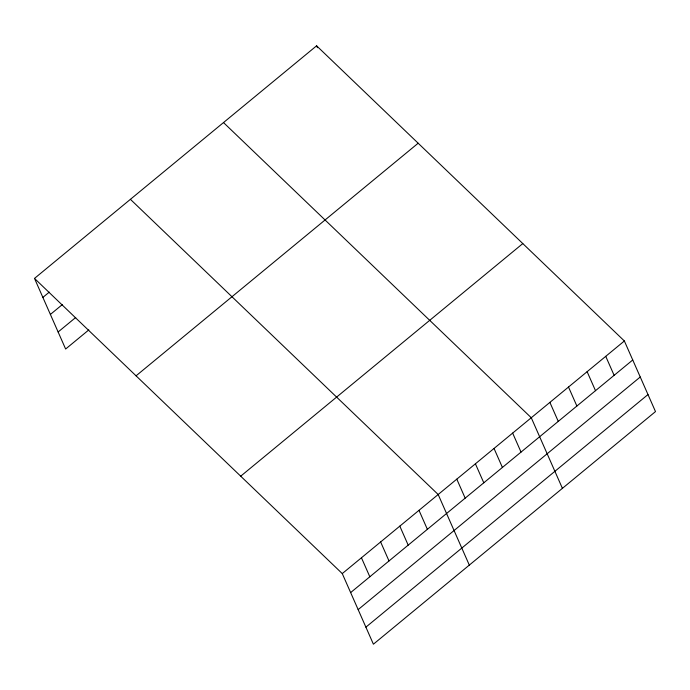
<?xml version="1.0" encoding="UTF-8"?>
<svg xmlns="http://www.w3.org/2000/svg" width="690" height="690" viewBox="0 0 690 690"><rect width="100%" height="100%" fill="white"/><g stroke="black" fill="none" stroke-linecap="round" stroke-linejoin="round"><path stroke-width="1.03" d="M34.5 278.415L316.598 45.807L624.364 340.981L655.5 411.585L373.402 644.193L342.266 573.588L34.5 278.415L65.636 349.019L88.82 329.906M42.875 297.407L49.275 292.137M50.387 314.442L62.376 304.557M58.124 331.985L75.71 317.486M136.059 375.826L418.157 143.218M240.698 476.186L522.796 243.579M342.266 573.588L624.364 340.981M350.641 592.589L632.739 359.982M358.153 609.615L640.251 377.007M365.89 627.158L647.988 394.559M223.508 122.57L531.266 417.743L562.41 488.348M130.41 199.332L438.176 494.506L469.312 565.101M605.742 356.333L614.117 375.334M587.121 371.686L595.505 390.687M568.508 387.038L576.883 406.039M549.887 402.391L558.262 421.392M512.653 433.096L521.028 452.088M316.598 45.807L317.435 47.714M494.031 448.448L502.406 467.441M475.41 463.801L483.793 482.793M456.797 479.153L465.172 498.145M418.994 510.324L427.369 529.316M399.812 526.142L408.187 545.135M380.63 541.952L389.005 560.953M361.448 557.77L369.823 576.771"/></g></svg>
